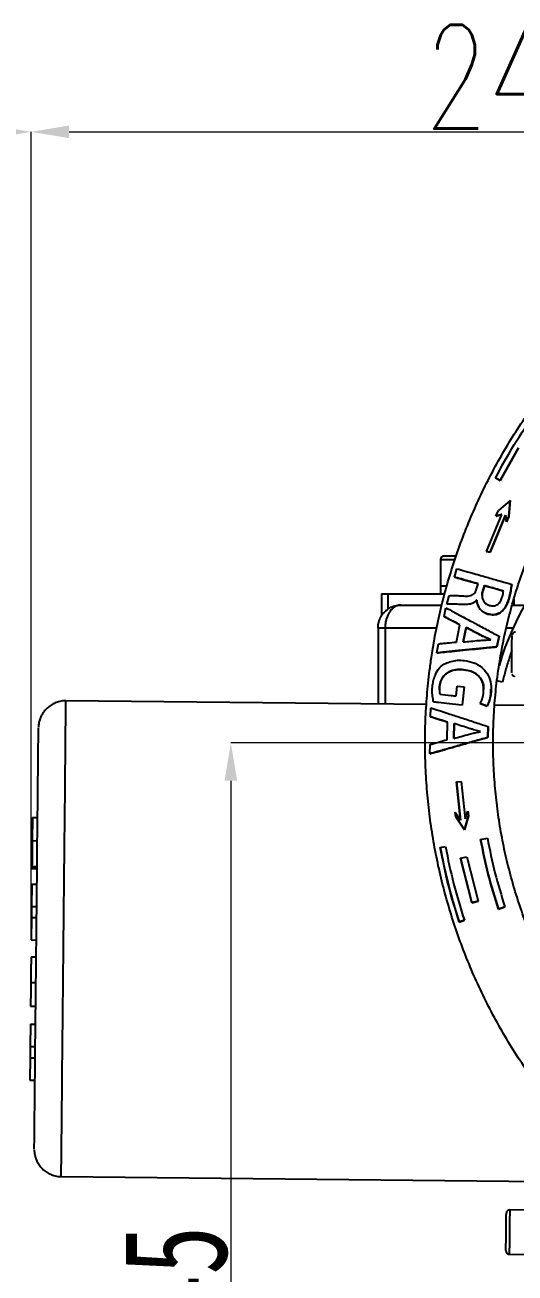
# Model space of a CAD drawing. Header units: millimetres. Extents: x 2448 to 4397, y 790 to 2168.
# Drawn here: x 2897.2 to 3026.9, y 1030.3 to 1360.7 of the extents above; entities that cross this region are included whole.
import ezdxf

# ---------------------------------------------------------------- set-up
doc = ezdxf.new("R2010")
doc.units = ezdxf.units.MM
doc.layers.add('标注', color=3, linetype='Continuous', lineweight=13)
doc.styles.add('SLDTEXTSTYLE1', font='txt.shx', dxfattribs={"width": 0.7, "bigfont": 'gbcbig.shx'})
doc.dimstyles.new('SLDDIMSTYLE12$0', dxfattribs={"dimtxt": 12, "dimasz": 10, "dimexe": 0, "dimexo": 0.0625, "dimgap": 0.875, "dimtad": 1, "dimdec": 1, "dimlfac": 1.8, "dimrnd": 1e-09, "dimzin": 12, "dimdsep": 46, "dimtxsty": 'SLDTEXTSTYLE1', "dimcen": 0.09, "dimdle": 8.16, "dimclrd": 3, "dimclre": 3, "dimadec": 0, "dimazin": 3, "dimtfac": 1, "dimtdec": 1, "dimtofl": 0, "dimtmove": 0, "dimatfit": 3, "dimfxl": 0, "dimfrac": 2, "dimtolj": 1, "dimlwd": 5, "dimlwe": 5, "dimarcsym": 0})

# ---------------------------------------------------------------- blocks, each defined once
blk = doc.blocks.new('*D57')
at = {"layer": 'Defpoints', "color": 0, "transparency": 16777216}
for p in [(3156.63, 1332.44), (3156.63, 1170.12), (2898.9, 1118.46)]:
    blk.add_point(p, dxfattribs=at)
at = {"layer": '标注', "color": 3, "lineweight": 5, "transparency": 16777216}
blk.add_line((2898.9, 1118.53), (2898.9, 1332.44), dxfattribs=at)
at = {"layer": '标注', "color": 3, "linetype": 'Continuous', "lineweight": 5, "transparency": 16777216}
for p, q in [((2908.9, 1332.44), (3146.63, 1332.44)), ((3156.63, 1170.18), (3156.63, 1332.44))]:
    blk.add_line(p, q, dxfattribs=at)
at = {"layer": '标注', "color": 3, "transparency": 16777216}
for points in [[(2908.9, 1334.11), (2908.9, 1330.78), (2898.9, 1332.44)], [(3146.63, 1334.11), (3146.63, 1330.78), (3156.63, 1332.44)]]:
    blk.add_solid(points, dxfattribs=at)
at = {"layer": '标注', "color": 0, "transparency": 16777216, "insert": (3027.77, 1347.03), "char_height": 12, "attachment_point": 5, "style": 'SLDTEXTSTYLE1'}
blk.add_mtext('\\A1;{\\H2.28571x;245}', dxfattribs=at)
blk = doc.blocks.new('*D58')
at = {"layer": 'Defpoints', "color": 0, "transparency": 16777216}
for p in [(2727.87, 1332.44), (2898.9, 1118.46), (2727.87, 1110.56)]:
    blk.add_point(p, dxfattribs=at)
at = {"layer": '标注', "color": 3, "linetype": 'Continuous', "lineweight": 5, "transparency": 16777216}
for p, q in [((2727.87, 1110.62), (2727.87, 1332.44)), ((2888.9, 1332.44), (2737.87, 1332.44))]:
    blk.add_line(p, q, dxfattribs=at)
at = {"layer": '标注', "color": 3, "lineweight": 5, "transparency": 16777216}
blk.add_line((2898.9, 1118.53), (2898.9, 1332.44), dxfattribs=at)
at = {"layer": '标注', "color": 3, "transparency": 16777216}
for points in [[(2737.87, 1334.11), (2737.87, 1330.78), (2727.87, 1332.44)], [(2888.9, 1334.11), (2888.9, 1330.78), (2898.9, 1332.44)]]:
    blk.add_solid(points, dxfattribs=at)
at = {"layer": '标注', "color": 0, "transparency": 16777216, "insert": (2813.38, 1347.03), "char_height": 12, "attachment_point": 5, "style": 'SLDTEXTSTYLE1'}
blk.add_mtext('\\A1;{\\H2.28571x;160}', dxfattribs=at)
blk = doc.blocks.new('*D48')
at = {"layer": 'Defpoints', "color": 0, "transparency": 16777216}
for p in [(3156.38, 1170.64), (2951.69, 931.13), (3154.4, 931.13)]:
    blk.add_point(p, dxfattribs=at)
at = {"layer": '标注', "color": 3, "lineweight": 5, "transparency": 16777216}
blk.add_line((3156.31, 1170.64), (2951.69, 1170.64), dxfattribs=at)
at = {"layer": '标注', "color": 3, "linetype": 'Continuous', "lineweight": 5, "transparency": 16777216}
for p, q in [((2951.69, 1160.64), (2951.69, 941.13)), ((3154.34, 931.13), (2951.69, 931.13))]:
    blk.add_line(p, q, dxfattribs=at)
at = {"layer": '标注', "color": 3, "transparency": 16777216}
for points in [[(2950.03, 1160.64), (2953.36, 1160.64), (2951.69, 1170.64)], [(2950.03, 941.13), (2953.36, 941.13), (2951.69, 931.13)]]:
    blk.add_solid(points, dxfattribs=at)
at = {"layer": '标注', "color": 0, "transparency": 16777216, "insert": (2937.1, 1023.23), "char_height": 12, "attachment_point": 5, "rotation": 90, "style": 'SLDTEXTSTYLE1'}
blk.add_mtext('\\A1;{\\fSimSun|b0|i0|c134|p2;\\H2.28571x;245}', dxfattribs=at)

msp = doc.modelspace()

# ---------------------------------------------------------------- linework, layer by layer
at = {"color": 7, "linetype": 'Continuous', "lineweight": 25}
for p, q in [((3027.797, 1248.781), (3022.921, 1240.122)), ((3022.921, 1240.12), (3027.797, 1248.779)), ((3022.921, 1240.122), (3021.67, 1240.789)), ((3021.67, 1240.789), (3021.67, 1240.787)), ((3021.67, 1240.787), (3022.921, 1240.12)), ((3022.921, 1240.122), (3022.921, 1240.12)), ((3025.531, 1234.846), (3022.446, 1232.152)), ((3025.262, 1230.635), (3025.531, 1234.846)), ((3025.531, 1234.843), (3025.262, 1230.632)), ((3025.531, 1234.846), (3025.531, 1234.843)), ((3019.291, 1221.316), (3023.33, 1231.1)), ((3020.295, 1221.166), (3024.353, 1230.948)), ((3024.353, 1230.945), (3020.295, 1221.163)), ((3021.789, 1230.699), (3022.446, 1232.152)), ((3023.298, 1231.105), (3021.789, 1230.699)), ((3021.789, 1230.696), (3023.298, 1231.102)), ((3021.789, 1230.699), (3021.789, 1230.696)), ((3023.33, 1231.1), (3023.298, 1231.105)), ((3023.298, 1231.105), (3023.298, 1231.102)), ((3024.353, 1230.948), (3024.608, 1229.185)), ((3024.353, 1230.948), (3024.353, 1230.945)), ((3024.608, 1229.182), (3024.353, 1230.945)), ((3024.608, 1229.185), (3025.262, 1230.635)), ((3025.262, 1230.632), (3024.608, 1229.182)), ((3025.262, 1230.635), (3025.262, 1230.632)), ((3024.608, 1229.185), (3024.608, 1229.182)), ((3020.295, 1221.166), (3019.291, 1221.316)), ((3019.291, 1221.316), (3019.291, 1221.313)), ((3019.291, 1221.313), (3020.295, 1221.163)), ((3020.295, 1221.166), (3020.295, 1221.163)), ((3007.134, 1219.129), (3007.134, 1212.129)), ((3010.931, 1219.129), (3007.134, 1219.129)), ((3010.857, 1214.561), (3011.49, 1216.769)), ((3010.857, 1214.561), (3010.857, 1214.559)), ((2991.58, 1210.129), (2991.58, 1204.363)), ((2991.58, 1210.129), (2993.308, 1210.129)), ((2993.308, 1206.122), (2993.308, 1210.129)), ((2993.308, 1210.129), (3008.235, 1210.129)), ((3007.134, 1212.129), (3007.134, 1210.129)), ((3008.782, 1212.129), (3007.134, 1212.129)), ((3008.781, 1207.321), (3009.441, 1209.624)), ((3016.693, 1211.443), (3017.078, 1212.787)), ((3018.749, 1212.309), (3018.319, 1210.809)), ((3018.319, 1210.805), (3018.749, 1212.306)), ((3018.319, 1210.809), (3018.319, 1210.805)), ((3018.749, 1212.309), (3018.749, 1212.306)), ((3008.099, 1204.105), (3008.565, 1206.437)), ((3008.781, 1207.321), (3008.781, 1207.319)), ((3016.712, 1208.466), (3016.672, 1208.476)), ((3016.672, 1208.473), (3016.712, 1208.463)), ((3016.712, 1208.466), (3016.712, 1208.463)), ((3025.269, 1208.959), (3025.269, 1208.951)), ((3026.542, 1208.758), (3026.542, 1207.129)), ((3008.099, 1204.105), (3008.099, 1204.103)), ((3019.682, 1204.767), (3019.682, 1204.763)), ((3022.899, 1205.108), (3022.899, 1205.102)), ((2990.634, 1201.129), (2992.489, 1201.129)), ((2992.489, 1201.129), (3006.125, 1201.129)), ((3011.333, 1197.354), (3012.249, 1201.94)), ((3013.923, 1201.24), (3013.152, 1197.38)), ((3013.152, 1197.377), (3013.923, 1201.237)), ((3013.923, 1201.24), (3013.923, 1201.237)), ((3024.543, 1201.129), (3026.34, 1201.129)), ((3006.177, 1194.483), (3006.654, 1196.874)), ((3017.623, 1199.258), (3017.623, 1199.254)), ((3020.413, 1197.925), (3020.418, 1197.962)), ((3022.639, 1198.863), (3022.083, 1196.081)), ((3022.083, 1196.073), (3022.639, 1198.855)), ((3022.639, 1198.863), (3022.639, 1198.855)), ((3006.177, 1194.483), (3006.177, 1194.482)), ((3022.083, 1196.081), (3022.083, 1196.073)), ((3013.317, 1190.024), (3013.317, 1190.021)), ((3023.54, 1186.702), (3022.062, 1187.046)), ((3004.951, 1184.509), (3004.951, 1184.507)), ((3006.901, 1185.601), (3006.901, 1185.599)), ((3011.286, 1183.074), (3011.575, 1185.696)), ((3011.575, 1185.696), (3013.422, 1185.493)), ((3013.422, 1185.493), (3012.888, 1180.647)), ((3013.422, 1185.493), (3013.422, 1185.489)), ((3020.491, 1183.795), (3020.492, 1184.891)), ((3020.491, 1183.803), (3020.491, 1183.795)), ((3020.55, 1184.891), (3020.55, 1184.899)), ((3003.438, 1180.836), (2908.078, 1181.783)), ((3004.532, 1177.568), (3004.581, 1179.944)), ((3019.467, 1180.34), (3017.635, 1181.064)), ((3017.635, 1181.064), (3017.635, 1181.059)), ((3017.635, 1181.059), (3019.467, 1180.333)), ((3019.467, 1180.34), (3019.467, 1180.333)), ((3034.972, 1180.523), (3021.445, 1180.657)), ((3004.532, 1177.568), (3004.532, 1177.566)), ((3008.9, 1171.491), (3008.998, 1176.164)), ((3010.768, 1175.769), (3010.686, 1171.835)), ((3010.686, 1171.832), (3010.768, 1175.766)), ((3017.737, 1173.644), (3017.735, 1173.683)), ((3017.735, 1173.683), (3017.735, 1173.678)), ((3019.762, 1174.958), (3019.703, 1172.122)), ((3019.703, 1172.114), (3019.762, 1174.95)), ((3019.762, 1174.958), (3019.762, 1174.95)), ((3004.327, 1167.761), (3004.378, 1170.198)), ((3019.703, 1172.122), (3019.703, 1172.114)), ((3004.327, 1167.761), (3004.327, 1167.759)), ((3011.393, 1160.325), (3012.646, 1160.415)), ((3012.475, 1150.194), (3011.393, 1160.325)), ((3011.393, 1160.325), (3011.393, 1160.322)), ((3011.393, 1160.322), (3012.475, 1150.191)), ((3012.646, 1160.415), (3013.691, 1150.566)), ((2899.22, 1150.86), (2899.16, 1144.766)), ((2899.22, 1150.86), (2900.57, 1150.846)), ((2899.221, 1150.86), (2899.22, 1150.86)), ((2899.221, 1150.86), (2900.57, 1150.846)), ((3011.203, 1151.064), (3011.043, 1152.287)), ((3011.043, 1152.287), (3012.475, 1150.194)), ((3011.043, 1152.287), (3011.043, 1152.285)), ((3011.043, 1152.285), (3011.203, 1151.061)), ((3013.455, 1147.606), (3011.203, 1151.064)), ((3011.203, 1151.064), (3011.203, 1151.061)), ((3011.203, 1151.061), (3013.455, 1147.603)), ((3014.524, 1151.335), (3013.455, 1147.606)), ((3013.455, 1147.603), (3014.524, 1151.332)), ((3013.691, 1150.566), (3013.712, 1150.572)), ((3013.712, 1150.572), (3014.366, 1152.534)), ((3014.366, 1152.534), (3014.524, 1151.335)), ((3014.524, 1151.335), (3014.524, 1151.332)), ((3013.455, 1147.606), (3013.455, 1147.603)), ((2899.16, 1144.766), (2900.509, 1144.752)), ((3017.738, 1145.092), (3019.534, 1145.446)), ((3017.738, 1145.092), (3017.738, 1145.087)), ((3007.059, 1142.967), (3008.451, 1143.247)), ((3007.059, 1142.967), (3007.059, 1142.965)), ((3012.44, 1140.144), (3014.116, 1140.515)), ((3014.116, 1140.515), (3017.12, 1128.778)), ((2899.092, 1137.951), (2899.087, 1137.368)), ((2899.087, 1137.368), (2900.436, 1137.355)), ((2899.092, 1137.951), (2900.441, 1137.937)), ((3015.46, 1128.34), (3012.44, 1140.144)), ((3012.44, 1140.144), (3012.44, 1140.141)), ((3012.44, 1140.141), (3015.46, 1128.337)), ((2899.046, 1133.243), (2898.987, 1127.335)), ((2899.046, 1133.243), (2900.395, 1133.23)), ((2898.987, 1127.335), (2898.957, 1124.393)), ((2898.987, 1127.335), (2900.336, 1127.321)), ((3017.12, 1128.778), (3015.46, 1128.34)), ((3015.46, 1128.337), (3017.12, 1128.775)), ((3015.46, 1128.34), (3015.46, 1128.337)), ((3017.12, 1128.778), (3017.12, 1128.775)), ((3024.193, 1127.202), (3022.454, 1126.632)), ((3022.454, 1126.627), (3024.193, 1127.197)), ((3024.193, 1127.202), (3024.193, 1127.197)), ((2898.957, 1124.393), (2898.899, 1118.465)), ((2898.957, 1124.393), (2900.307, 1124.379)), ((3013.462, 1123.668), (3012.113, 1123.221)), ((3012.113, 1123.219), (3013.462, 1123.666)), ((3013.462, 1123.668), (3013.462, 1123.666)), ((3022.454, 1126.632), (3022.454, 1126.627)), ((3012.113, 1123.221), (3012.113, 1123.219)), ((2898.899, 1118.465), (2900.248, 1118.451)), ((2898.854, 1113.991), (2900.203, 1113.977)), ((2898.786, 1107.196), (2900.136, 1107.182)), ((2898.725, 1100.967), (2900.074, 1100.953)), ((2898.677, 1096.141), (2898.618, 1090.232)), ((2898.677, 1096.141), (2900.026, 1096.127)), ((2898.589, 1087.29), (2898.53, 1081.362)), ((2898.618, 1090.232), (2898.589, 1087.29)), ((2898.589, 1087.29), (2899.938, 1087.277)), ((2898.618, 1090.232), (2899.967, 1090.219)), ((2898.53, 1081.362), (2899.879, 1081.349)), ((2906.826, 1055.79), (3033.72, 1054.529)), ((3031.754, 1046.898), (3025.454, 1046.961)), ((3025.338, 1035.261), (3031.638, 1035.199))]:
    msp.add_line(p, q, dxfattribs=at)
at = {"linetype": 'ByBlock'}
for p, q in [((2990.634, 1201.129), (2990.634, 1180.963)), ((2992.489, 1201.129), (2992.489, 1180.945))]:
    msp.add_line(p, q, dxfattribs=at)
at = {"color": 7, "linetype": 'Continuous', "lineweight": 25, "flags": 128}
for points in [[(3025.967, 1189.163), (3025.969, 1189.331), (3025.974, 1189.826), (3025.982, 1190.612), (3025.992, 1191.637), (3026.004, 1192.831), (3026.016, 1194.112), (3026.029, 1195.393), (3026.041, 1196.587), (3026.051, 1197.612), (3026.059, 1198.399), (3026.064, 1198.893), (3026.066, 1199.062), (3026.066, 1199.062)], [(2907.451, 1118.787), (2907.496, 1123.281), (2907.54, 1127.752), (2907.584, 1132.178), (2907.628, 1136.535), (2907.67, 1140.802), (2907.711, 1144.956), (2907.751, 1148.978), (2907.79, 1152.845), (2907.827, 1156.539), (2907.861, 1160.041), (2907.894, 1163.332), (2907.925, 1166.396), (2907.953, 1169.218), (2907.978, 1171.783), (2908.001, 1174.078), (2908.021, 1176.091), (2908.038, 1177.812), (2908.053, 1179.232), (2908.064, 1180.344), (2908.072, 1181.142), (2908.077, 1181.623), (2908.078, 1181.783)], [(2900.252, 1118.858), (2900.294, 1123.129), (2900.336, 1127.376), (2900.378, 1131.572), (2900.419, 1135.693), (2900.459, 1139.716), (2900.498, 1143.616), (2900.535, 1147.372), (2900.571, 1150.959), (2900.605, 1154.359), (2900.636, 1157.55), (2900.666, 1160.514), (2900.693, 1163.233), (2900.718, 1165.692), (2900.739, 1167.877), (2900.758, 1169.773), (2900.774, 1171.371), (2900.787, 1172.661), (2900.797, 1173.635), (2900.803, 1174.287), (2900.807, 1174.614), (2900.807, 1174.655)], [(2899.698, 1063.061), (2899.699, 1063.102), (2899.702, 1063.429), (2899.708, 1064.082), (2899.718, 1065.055), (2899.731, 1066.345), (2899.746, 1067.943), (2899.765, 1069.84), (2899.787, 1072.024), (2899.811, 1074.483), (2899.838, 1077.203), (2899.868, 1080.167), (2899.899, 1083.358), (2899.933, 1086.757), (2899.969, 1090.345), (2900.006, 1094.1), (2900.045, 1098), (2900.085, 1102.023), (2900.125, 1106.145), (2900.167, 1110.341), (2900.209, 1114.587), (2900.252, 1118.858)], [(2906.826, 1055.79), (2906.828, 1055.95), (2906.833, 1056.431), (2906.84, 1057.229), (2906.851, 1058.342), (2906.865, 1059.762), (2906.882, 1061.483), (2906.902, 1063.496), (2906.925, 1065.79), (2906.951, 1068.355), (2906.979, 1071.177), (2907.009, 1074.241), (2907.042, 1077.532), (2907.076, 1081.034), (2907.113, 1084.728), (2907.151, 1088.595), (2907.191, 1092.617), (2907.233, 1096.771), (2907.275, 1101.038), (2907.318, 1105.396), (2907.362, 1109.821), (2907.407, 1114.292), (2907.451, 1118.787)], [(3024.496, 1041.12), (3024.509, 1042.401), (3024.521, 1043.595), (3024.531, 1044.62), (3024.539, 1045.406), (3024.542, 1045.761)], [(3025.454, 1046.961), (3025.454, 1046.872), (3025.45, 1046.482), (3025.443, 1045.803), (3025.434, 1044.871), (3025.422, 1043.736), (3025.41, 1042.46), (3025.396, 1041.111)], [(3024.448, 1036.214), (3024.449, 1036.339), (3024.454, 1036.833), (3024.462, 1037.62), (3024.472, 1038.645), (3024.484, 1039.839), (3024.496, 1041.12)], [(3025.396, 1041.111), (3025.383, 1039.762), (3025.37, 1038.486), (3025.359, 1037.351), (3025.35, 1036.419), (3025.343, 1035.74), (3025.339, 1035.35), (3025.338, 1035.261)]]:
    msp.add_lwpolyline(points, dxfattribs=at)
at = {"color": 7, "linetype": 'Continuous', "lineweight": 25}
for centre, radius, start, end in [((3094.634, 1170.129), 75, 103.12199, 163.78101), ((3008.134, 1219.129), 1, 90, 180)]:
    msp.add_arc(centre, radius, start, end, dxfattribs=at)
for points, knots in [([(3004.749, 1193.304), (3004.581, 1192.123), (3004.103, 1188.762), (3003.535, 1183.195), (3003.134, 1176.603), (3003.021, 1170), (3003.191, 1163.399), (3003.646, 1156.81), (3004.383, 1150.248), (3005.403, 1143.723), (3006.702, 1137.248), (3008.28, 1130.836), (3010.131, 1124.497), (3012.254, 1118.243), (3014.644, 1112.087), (3017.297, 1106.04), (3020.208, 1100.112), (3023.371, 1094.315), (3026.781, 1088.66), (3030.432, 1083.156), (3034.316, 1077.815), (3038.426, 1072.646), (3042.755, 1067.659), (3047.294, 1062.863), (3052.036, 1058.267), (3056.972, 1053.879), (3062.091, 1049.708), (3067.386, 1045.761), (3072.845, 1042.045), (3078.46, 1038.568), (3084.219, 1035.336), (3090.112, 1032.355), (3096.127, 1029.63), (3102.254, 1027.167), (3108.482, 1024.97), (3114.799, 1023.043), (3121.192, 1021.39), (3127.651, 1020.014), (3134.163, 1018.917), (3140.717, 1018.101), (3147.299, 1017.568), (3153.898, 1017.319), (3160.502, 1017.355), (3167.098, 1017.674), (3173.674, 1018.278), (3180.219, 1019.164), (3186.719, 1020.331), (3193.162, 1021.776), (3199.538, 1023.498), (3205.833, 1025.492), (3212.037, 1027.756), (3218.138, 1030.285), (3224.124, 1033.074), (3229.984, 1036.118), (3235.708, 1039.412), (3241.285, 1042.949), (3246.704, 1046.723), (3251.956, 1050.726), (3257.031, 1054.952), (3261.919, 1059.393), (3266.611, 1064.04), (3271.099, 1068.884), (3275.374, 1073.918), (3279.428, 1079.13), (3283.255, 1084.513), (3286.846, 1090.055), (3290.195, 1095.747), (3293.296, 1101.577), (3296.143, 1107.536), (3298.731, 1113.611), (3301.055, 1119.793), (3303.111, 1126.069), (3304.894, 1132.427), (3306.402, 1138.856), (3307.632, 1145.345), (3308.582, 1151.88), (3309.249, 1158.45), (3309.633, 1165.043), (3309.733, 1171.646), (3309.548, 1178.247), (3309.079, 1184.834), (3308.327, 1191.395), (3307.293, 1197.918), (3305.98, 1204.39), (3304.389, 1210.799), (3302.523, 1217.134), (3300.387, 1223.383), (3297.984, 1229.534), (3295.318, 1235.576), (3292.394, 1241.497), (3289.218, 1247.287), (3285.796, 1252.935), (3282.133, 1258.43), (3278.238, 1263.763), (3274.117, 1268.923), (3269.777, 1273.901), (3265.227, 1278.687), (3260.475, 1283.273), (3255.53, 1287.65), (3250.402, 1291.811), (3245.099, 1295.746), (3239.631, 1299.45), (3234.009, 1302.915), (3228.243, 1306.134), (3222.344, 1309.102), (3216.322, 1311.814), (3210.19, 1314.264), (3203.957, 1316.447), (3197.637, 1318.361), (3191.24, 1320), (3184.778, 1321.362), (3178.263, 1322.445), (3171.708, 1323.247), (3165.125, 1323.765), (3158.525, 1324), (3151.921, 1323.95), (3145.326, 1323.616), (3138.751, 1322.999), (3132.209, 1322.099), (3125.711, 1320.918), (3119.271, 1319.458), (3112.899, 1317.723), (3106.608, 1315.715), (3100.409, 1313.437), (3094.314, 1310.895), (3088.334, 1308.093), (3082.48, 1305.037), (3076.763, 1301.731), (3071.194, 1298.182), (3065.783, 1294.396), (3060.54, 1290.381), (3055.474, 1286.144), (3050.596, 1281.693), (3045.914, 1277.036), (3041.436, 1272.182), (3037.172, 1267.139), (3033.129, 1261.918), (3029.314, 1256.527), (3025.735, 1250.977), (3022.398, 1245.278), (3019.31, 1239.441), (3016.476, 1233.476), (3013.901, 1227.395), (3011.59, 1221.208), (3009.548, 1214.928), (3007.778, 1208.566), (3006.286, 1202.133), (3005.324, 1197.034), (3004.868, 1194.081), (3004.749, 1193.304)], [0, 0, 0, 0, 0.00371707, 0.01057073, 0.01742476, 0.02427878, 0.03113281, 0.03798684, 0.04484087, 0.0516949, 0.05854893, 0.06540296, 0.07225699, 0.07911102, 0.08596505, 0.09281907, 0.0996731, 0.10652713, 0.11338116, 0.12023519, 0.12708922, 0.13394325, 0.14079728, 0.14765131, 0.15450534, 0.16135937, 0.1682134, 0.17506743, 0.18192146, 0.18877549, 0.19562952, 0.20248355, 0.20933758, 0.21619161, 0.22304564, 0.22989967, 0.2367537, 0.24360773, 0.25046176, 0.25731579, 0.26416982, 0.27102385, 0.27787788, 0.28473191, 0.29158594, 0.29843997, 0.305294, 0.31214803, 0.31900206, 0.32585609, 0.33271012, 0.33956415, 0.34641818, 0.35327221, 0.36012624, 0.36698027, 0.3738343, 0.38068833, 0.38754236, 0.39439639, 0.40125042, 0.40810445, 0.41495848, 0.42181251, 0.42866653, 0.43552056, 0.44237459, 0.44922862, 0.45608265, 0.46293668, 0.46979071, 0.47664474, 0.48349877, 0.4903528, 0.49720683, 0.50406086, 0.51091488, 0.51776891, 0.52462294, 0.53147697, 0.538331, 0.54518503, 0.55203906, 0.55889309, 0.56574712, 0.57260114, 0.57945517, 0.5863092, 0.59316323, 0.60001726, 0.60687129, 0.61372532, 0.62057935, 0.62743338, 0.63428741, 0.64114144, 0.64799547, 0.6548495, 0.66170352, 0.66855755, 0.67541158, 0.68226561, 0.68911964, 0.69597367, 0.7028277, 0.70968173, 0.71653576, 0.72338979, 0.73024382, 0.73709785, 0.74395188, 0.75080591, 0.75765994, 0.76451397, 0.771368, 0.77822203, 0.78507606, 0.79193009, 0.79878412, 0.80563816, 0.81249219, 0.81934622, 0.82620025, 0.83305428, 0.83990831, 0.84676234, 0.85361637, 0.8604704, 0.86732443, 0.87417846, 0.88103249, 0.88788652, 0.89474054, 0.90159457, 0.9084486, 0.91530263, 0.92215666, 0.92901069, 0.93586472, 0.94271875, 0.94957278, 0.95642681, 0.96328084, 0.97013487, 0.9769889, 0.98384293, 0.99069696, 0.99755098, 1, 1, 1, 1]), ([(3022.551, 1190.645), (3022.714, 1191.686), (3023.197, 1194.769), (3024.209, 1199.86), (3025.683, 1205.886), (3027.436, 1211.838), (3029.458, 1217.703), (3031.747, 1223.47), (3034.298, 1229.126), (3037.106, 1234.658), (3040.164, 1240.057), (3043.466, 1245.309), (3047.006, 1250.405), (3050.775, 1255.333), (3054.766, 1260.083), (3058.971, 1264.646), (3063.38, 1269.01), (3067.985, 1273.169), (3072.776, 1277.111), (3077.74, 1280.833), (3082.878, 1284.308), (3087.052, 1286.924), (3089.558, 1288.292), (3090.248, 1288.669)], [0, 0, 0, 0, 0.0256152, 0.0758882, 0.1261644, 0.1764406, 0.2267168, 0.2769931, 0.3272693, 0.3775455, 0.4278218, 0.478098, 0.5283742, 0.5786505, 0.6289267, 0.6792029, 0.7294791, 0.7797554, 0.8300316, 0.8803078, 0.930584, 0.9808603, 1, 1, 1, 1]), ([(3021.67, 1240.789), (3023.287, 1243.773), (3026.529, 1249.753), (3030.356, 1255.378), (3032.273, 1258.197)], [0, 0, 0, 0, 0.49887156, 1, 1, 1, 1]), ([(3011.268, 1220.129), (3010.708, 1220.129), (3010.192, 1220.129), (3008.713, 1220.129), (3008.134, 1220.129), (3008.134, 1220.129)], [0.28328431, 0.28328431, 0.28328431, 0.28328431, 0.5, 0.5, 1, 1, 1, 1]), ([(3011.49, 1216.769), (3012.148, 1216.583), (3013.464, 1216.209), (3016.452, 1215.356), (3019.771, 1214.405), (3023.153, 1213.434), (3025.055, 1212.886), (3025.988, 1212.617)], [0, 0, 0, 0, 0.2014127, 0.4028436, 0.6043332, 0.8058877, 1, 1, 1, 1]), ([(3017.078, 1212.787), (3016.017, 1213.091), (3013.895, 1213.698), (3011.904, 1214.264), (3011.078, 1214.499), (3010.857, 1214.561)], [0, 0, 0, 0, 0.4228549, 0.8457333, 1, 1, 1, 1]), ([(3010.857, 1214.559), (3011.445, 1214.393), (3012.62, 1214.059), (3014.922, 1213.402), (3016.475, 1212.957), (3017.078, 1212.785)], [0, 0, 0, 0, 0.3794976, 0.7590374, 1, 1, 1, 1]), ([(3009.441, 1209.624), (3009.769, 1209.65), (3010.433, 1209.701), (3011.706, 1209.652), (3012.71, 1209.583), (3013.22, 1209.547)], [0, 0, 0, 0, 0.3245565, 0.6574202, 1, 1, 1, 1]), ([(3013.22, 1209.547), (3013.716, 1209.522), (3014.446, 1209.484), (3015.419, 1209.74), (3016, 1210.122), (3016.443, 1210.699), (3016.603, 1211.175), (3016.693, 1211.443)], [0, 0, 0, 0, 0.3620962, 0.5329174, 0.6746745, 0.8160116, 1, 1, 1, 1]), ([(3018.16, 1209.65), (3018.157, 1209.683), (3018.112, 1210.071), (3018.22, 1210.454), (3018.319, 1210.805)], [0, 0, 0, 0, 0.0858088, 1, 1, 1, 1]), ([(3018.319, 1210.809), (3018.227, 1210.37), (3018.075, 1209.639), (3018.279, 1208.603), (3018.722, 1207.846), (3019.371, 1207.321), (3019.856, 1207.144), (3020.091, 1207.059)], [0, 0, 0, 0, 0.2851755, 0.474631, 0.6648604, 0.8375129, 1, 1, 1, 1]), ([(3023.8, 1210.859), (3022.743, 1211.163), (3021.106, 1211.633), (3019.366, 1212.132), (3018.749, 1212.309)], [0, 0, 0, 0, 0.6456247, 1, 1, 1, 1]), ([(3018.749, 1212.306), (3019.723, 1212.026), (3021.569, 1211.496), (3023.084, 1211.059), (3023.8, 1210.853)], [0, 0, 0, 0, 0.5279244, 1, 1, 1, 1]), ([(3023.487, 1209.263), (3023.522, 1209.394), (3023.592, 1209.657), (3023.726, 1210.184), (3023.77, 1210.589), (3023.8, 1210.859)], [0, 0, 0, 0, 0.2500519, 0.5001218, 1, 1, 1, 1]), ([(3025.988, 1212.617), (3025.907, 1212.007), (3025.784, 1211.088), (3025.517, 1209.869), (3025.352, 1209.262), (3025.269, 1208.959)], [0, 0, 0, 0, 0.4968405, 0.748002, 1, 1, 1, 1]), ([(3025.269, 1208.951), (3025.426, 1209.555), (3025.662, 1210.468), (3025.88, 1211.691), (3025.952, 1212.303), (3025.988, 1212.61)], [0, 0, 0, 0, 0.493963, 0.7462442, 1, 1, 1, 1]), ([(2990.634, 1201.129), (2990.635, 1201.212), (2990.637, 1201.378), (2990.653, 1201.627), (2990.679, 1201.878), (2990.716, 1202.128), (2990.763, 1202.378), (2990.822, 1202.628), (2990.892, 1202.876), (2990.973, 1203.123), (2991.065, 1203.367), (2991.168, 1203.609), (2991.282, 1203.847), (2991.408, 1204.081), (2991.545, 1204.311), (2991.692, 1204.535), (2991.851, 1204.755), (2992.02, 1204.968), (2992.2, 1205.174), (2992.583, 1205.575), (2993.259, 1206.136), (2994.036, 1206.557), (2994.611, 1206.78), (2994.926, 1206.884), (2995.287, 1206.98), (2995.694, 1207.06), (2996.149, 1207.117), (2996.467, 1207.125), (2996.634, 1207.129)], [0, 0, 0, 0, 0.0263321, 0.0528303, 0.079495, 0.1063264, 0.1333249, 0.1604907, 0.1878241, 0.2153254, 0.2429949, 0.2708328, 0.2988395, 0.3270151, 0.35536, 0.3838743, 0.4125585, 0.4414125, 0.4704369, 0.4996316, 0.6180965, 0.7485284, 0.779296, 0.8145218, 0.8542056, 0.8983469, 0.9469453, 1, 1, 1, 1]), ([(2996.634, 1207.129), (2996.576, 1207.128), (2996.463, 1207.126), (2996.297, 1207.11), (2996.139, 1207.087), (2995.988, 1207.056), (2995.844, 1207.019), (2995.708, 1206.977), (2995.579, 1206.931), (2995.458, 1206.881), (2995.345, 1206.83), (2995.238, 1206.777), (2995.14, 1206.723), (2994.815, 1206.534), (2994.308, 1206.136), (2993.801, 1205.529), (2993.473, 1205.014), (2993.265, 1204.628), (2993.081, 1204.224), (2992.922, 1203.804), (2992.787, 1203.372), (2992.677, 1202.93), (2992.593, 1202.482), (2992.533, 1202.031), (2992.496, 1201.579), (2992.492, 1201.278), (2992.489, 1201.129)], [0, 0, 0, 0, 0.0267212, 0.0523951, 0.0770216, 0.1006008, 0.1231326, 0.1446168, 0.1650535, 0.1844425, 0.2027839, 0.2200775, 0.2363234, 0.2515216, 0.3817785, 0.500432, 0.5527833, 0.6045985, 0.6558791, 0.7066262, 0.7568416, 0.8065267, 0.8556833, 0.9043131, 0.952418, 1, 1, 1, 1]), ([(2996.634, 1207.129), (2998.57, 1207.129), (3002.065, 1207.129), (3005.779, 1207.129), (3007.468, 1207.129)], [0, 0, 0, 0, 0.19659502, 0.35497142, 0.35497142, 0.35497142, 0.35497142]), ([(3008.565, 1206.437), (3009.185, 1206.105), (3010.425, 1205.441), (3013.232, 1203.933), (3015.863, 1202.517), (3018.03, 1201.35), (3019.659, 1200.472), (3021.232, 1199.623), (3022.17, 1199.117), (3022.639, 1198.863)], [0, 0, 0, 0, 0.1935726, 0.3869728, 0.5852606, 0.6874897, 0.7897168, 0.8948667, 1, 1, 1, 1]), ([(3013.088, 1207.278), (3012.578, 1207.304), (3011.56, 1207.355), (3010.052, 1207.416), (3009.248, 1207.356), (3008.781, 1207.321)], [0, 0, 0, 0, 0.2957472, 0.5908494, 1, 1, 1, 1]), ([(3016.672, 1208.476), (3016.445, 1208.229), (3015.99, 1207.733), (3014.831, 1207.305), (3013.844, 1207.242), (3013.217, 1207.272), (3013.088, 1207.278)], [0, 0, 0, 0, 0.2428882, 0.4869816, 0.8948499, 1, 1, 1, 1]), ([(3019.682, 1204.767), (3019.239, 1204.935), (3018.43, 1205.242), (3017.448, 1206.21), (3016.875, 1207.311), (3016.76, 1208.127), (3016.712, 1208.466)], [0, 0, 0, 0, 0.2811784, 0.5131061, 0.7976605, 1, 1, 1, 1]), ([(3016.712, 1208.463), (3016.797, 1207.969), (3016.966, 1206.98), (3017.805, 1205.751), (3018.81, 1205.065), (3019.442, 1204.846), (3019.682, 1204.763)], [0, 0, 0, 0, 0.2905702, 0.5824467, 0.8414087, 1, 1, 1, 1]), ([(3020.091, 1207.059), (3020.538, 1206.975), (3021.22, 1206.847), (3022.096, 1207.143), (3022.667, 1207.635), (3023.181, 1208.335), (3023.379, 1208.934), (3023.487, 1209.263)], [0, 0, 0, 0, 0.2919908, 0.446491, 0.6008775, 0.7810165, 1, 1, 1, 1]), ([(3025.269, 1208.959), (3025.157, 1208.589), (3024.829, 1207.503), (3024.099, 1206.055), (3023.222, 1205.363), (3022.899, 1205.108)], [0, 0, 0, 0, 0.2460833, 0.7226908, 1, 1, 1, 1]), ([(3022.899, 1205.102), (3023.329, 1205.46), (3024.181, 1206.17), (3024.888, 1207.674), (3025.172, 1208.627), (3025.269, 1208.951)], [0, 0, 0, 0, 0.4018584, 0.7965235, 1, 1, 1, 1]), ([(3012.249, 1201.94), (3011.313, 1202.429), (3009.661, 1203.292), (3008.571, 1203.859), (3008.099, 1204.105)], [0, 0, 0, 0, 0.5669831, 1, 1, 1, 1]), ([(3008.099, 1204.103), (3008.66, 1203.811), (3009.768, 1203.234), (3011.429, 1202.366), (3012.249, 1201.937)], [0, 0, 0, 0, 0.5060119, 1, 1, 1, 1]), ([(3022.899, 1205.108), (3022.455, 1204.901), (3021.591, 1204.497), (3020.44, 1204.571), (3019.826, 1204.73), (3019.682, 1204.767)], [0, 0, 0, 0, 0.4462891, 0.869477, 1, 1, 1, 1]), ([(3019.682, 1204.763), (3020.185, 1204.663), (3021.229, 1204.455), (3022.285, 1204.749), (3022.805, 1205.048), (3022.899, 1205.102)], [0, 0, 0, 0, 0.4321271, 0.8971112, 1, 1, 1, 1]), ([(3017.623, 1199.258), (3017.012, 1199.586), (3015.769, 1200.252), (3014.546, 1200.907), (3013.923, 1201.24)], [0, 0, 0, 0, 0.4911183, 1, 1, 1, 1]), ([(3013.923, 1201.237), (3014.895, 1200.717), (3016.149, 1200.045), (3017.352, 1199.4), (3017.623, 1199.254)], [0, 0, 0, 0, 0.7747288, 1, 1, 1, 1]), ([(3026.971, 1199.945), (3026.87, 1199.939), (3026.677, 1199.928), (3026.44, 1199.796), (3026.272, 1199.64), (3026.168, 1199.48), (3026.111, 1199.349), (3026.094, 1199.273), (3026.089, 1199.247)], [0, 0, 0, 0, 0.2465301, 0.4681038, 0.6517005, 0.8067896, 0.9342263, 1, 1, 1, 1]), ([(3006.654, 1196.874), (3006.984, 1196.909), (3007.654, 1196.978), (3009.182, 1197.135), (3010.522, 1197.272), (3011.333, 1197.354)], [0, 0, 0, 0, 0.2771838, 0.5626224, 1, 1, 1, 1]), ([(3013.152, 1197.38), (3013.826, 1197.444), (3015.197, 1197.574), (3016.593, 1197.705), (3017.303, 1197.772)], [0, 0, 0, 0, 0.4911733, 1, 1, 1, 1]), ([(3017.303, 1197.772), (3017.566, 1197.79), (3018.229, 1197.835), (3019.28, 1197.884), (3020.034, 1197.911), (3020.413, 1197.925)], [0, 0, 0, 0, 0.2465382, 0.6208259, 1, 1, 1, 1]), ([(3020.418, 1197.962), (3019.97, 1198.165), (3019.294, 1198.471), (3018.344, 1198.901), (3017.864, 1199.139), (3017.623, 1199.258)], [0, 0, 0, 0, 0.4942267, 0.7463437, 1, 1, 1, 1]), ([(3017.623, 1199.254), (3018.052, 1199.046), (3018.76, 1198.703), (3019.693, 1198.288), (3020.175, 1198.068), (3020.418, 1197.957)], [0, 0, 0, 0, 0.434199, 0.7155015, 1, 1, 1, 1]), ([(3022.083, 1196.081), (3021.571, 1196.03), (3020.546, 1195.929), (3018.818, 1195.758), (3017.008, 1195.578), (3015.145, 1195.392), (3013.284, 1195.205), (3011.477, 1195.023), (3009.798, 1194.854), (3007.855, 1194.656), (3006.833, 1194.551), (3006.177, 1194.483)], [0, 0, 0, 0, 0.1015881, 0.2031909, 0.3047103, 0.4062321, 0.5091943, 0.6121468, 0.7144134, 0.8166626, 1, 1, 1, 1]), ([(3006.177, 1194.482), (3006.795, 1194.545), (3008.032, 1194.673), (3010.806, 1194.953), (3013.927, 1195.267), (3017.138, 1195.587), (3020.083, 1195.878), (3021.425, 1196.009), (3022.083, 1196.073)], [0, 0, 0, 0, 0.1625537, 0.3249645, 0.4914547, 0.6623368, 0.8344534, 1, 1, 1, 1]), ([(3026.026, 1195.068), (3025.962, 1194.892), (3025.715, 1194.204), (3025.301, 1192.996), (3024.807, 1191.439), (3024.348, 1189.871), (3023.921, 1188.292), (3023.667, 1187.232), (3023.54, 1186.702)], [0.8924713, 0.8924713, 0.8924713, 0.8924713, 0.89937868, 0.91950223, 0.93961602, 0.95973017, 0.9798548, 1, 1, 1, 1]), ([(3005.023, 1185.882), (3005.118, 1186.374), (3005.306, 1187.358), (3005.853, 1188.995), (3006.799, 1190.636), (3008.3, 1191.692), (3009.949, 1192.219), (3011.627, 1192.61), (3012.851, 1192.51), (3013.484, 1192.458)], [0, 0, 0, 0, 0.11381521, 0.22736435, 0.40609115, 0.58537707, 0.72054093, 0.85536738, 1, 1, 1, 1]), ([(3006.901, 1185.599), (3007.002, 1186.145), (3007.203, 1187.239), (3008.081, 1188.548), (3009.297, 1189.514), (3010.865, 1190.032), (3012.28, 1190.103), (3013.101, 1190.038), (3013.317, 1190.021)], [0, 0, 0, 0, 0.180783, 0.3627587, 0.5327461, 0.7287325, 0.9288817, 1, 1, 1, 1]), ([(3013.317, 1190.024), (3012.562, 1190.058), (3011.158, 1190.12), (3009.295, 1189.544), (3008.017, 1188.5), (3007.178, 1187.126), (3006.996, 1186.123), (3006.901, 1185.601)], [0, 0, 0, 0, 0.24705614, 0.45953038, 0.67278818, 0.82996943, 1, 1, 1, 1]), ([(3018.544, 1184.021), (3018.568, 1184.677), (3018.616, 1185.996), (3017.86, 1187.734), (3016.639, 1188.969), (3015.074, 1189.727), (3013.931, 1189.92), (3013.317, 1190.024)], [0, 0, 0, 0, 0.2148702, 0.4319702, 0.6179466, 0.7945238, 1, 1, 1, 1]), ([(3013.317, 1190.021), (3013.732, 1189.956), (3014.58, 1189.824), (3015.916, 1189.355), (3017.203, 1188.518), (3018.141, 1187.171), (3018.585, 1185.855), (3018.555, 1185.024), (3018.547, 1184.788)], [0, 0, 0, 0, 0.1476989, 0.3010929, 0.5046599, 0.7084821, 0.9173141, 1, 1, 1, 1]), ([(3013.484, 1192.458), (3014.314, 1192.308), (3015.978, 1192.008), (3018.094, 1190.784), (3019.583, 1189.02), (3020.471, 1186.871), (3020.59, 1185.003), (3020.506, 1183.985), (3020.491, 1183.803)], [0, 0, 0, 0, 0.19600985, 0.39337843, 0.56721231, 0.76060263, 0.95711289, 1, 1, 1, 1]), ([(3058.652, 1077.114), (3058.168, 1077.608), (3056.236, 1079.576), (3053.066, 1083.22), (3049.156, 1088.036), (3045.486, 1093.038), (3042.045, 1098.201), (3038.845, 1103.516), (3035.891, 1108.973), (3033.191, 1114.559), (3030.75, 1120.263), (3028.573, 1126.072), (3026.664, 1131.976), (3025.028, 1137.96), (3023.667, 1144.014), (3022.586, 1150.123), (3021.785, 1156.276), (3021.268, 1162.458), (3021.034, 1168.658), (3021.084, 1174.863), (3021.422, 1181.057), (3021.939, 1186.32), (3022.39, 1189.506), (3022.551, 1190.645)], [0, 0, 0, 0, 0.0168019, 0.0670767, 0.1173514, 0.1676261, 0.2179009, 0.2681756, 0.3184503, 0.3687251, 0.4189998, 0.4692745, 0.5195493, 0.569824, 0.6200987, 0.6703735, 0.7206482, 0.770923, 0.8211977, 0.8714724, 0.9217472, 0.9720219, 1, 1, 1, 1]), ([(3026.028, 1188.872), (3026.049, 1188.805), (3026.101, 1188.641), (3026.297, 1188.44), (3026.557, 1188.285), (3026.753, 1188.269), (3026.847, 1188.261)], [0, 0, 0, 0, 0.1899329, 0.4670784, 0.7451475, 1, 1, 1, 1]), ([(3005.32, 1181.47), (3005.215, 1181.971), (3005.017, 1182.91), (3004.918, 1184.402), (3004.988, 1185.383), (3005.023, 1185.882)], [0, 0, 0, 0, 0.3597116, 0.6742666, 1, 1, 1, 1]), ([(3006.853, 1184.663), (3006.851, 1184.704), (3006.843, 1185.015), (3006.874, 1185.328), (3006.901, 1185.599)], [0, 0, 0, 0, 0.1333487, 1, 1, 1, 1]), ([(3006.901, 1185.601), (3006.885, 1185.428), (3006.854, 1185.081), (3006.845, 1184.472), (3006.857, 1183.933), (3006.969, 1183.62), (3006.996, 1183.542)], [0, 0, 0, 0, 0.2479731, 0.4961296, 0.8742402, 1, 1, 1, 1]), ([(3006.996, 1183.542), (3007.937, 1183.44), (3009.262, 1183.296), (3010.83, 1183.124), (3011.286, 1183.074)], [0, 0, 0, 0, 0.709643, 1, 1, 1, 1]), ([(3017.635, 1181.064), (3017.757, 1181.291), (3017.999, 1181.744), (3018.261, 1182.477), (3018.44, 1183.24), (3018.51, 1183.76), (3018.544, 1184.021)], [0, 0, 0, 0, 0.24924876, 0.49860131, 0.74793826, 1, 1, 1, 1]), ([(3020.491, 1183.803), (3020.451, 1183.502), (3020.349, 1182.753), (3020.072, 1181.55), (3019.671, 1180.749), (3019.467, 1180.34)], [0, 0, 0, 0, 0.24729592, 0.61639054, 1, 1, 1, 1]), ([(3019.467, 1180.333), (3019.709, 1180.829), (3020.08, 1181.588), (3020.357, 1182.811), (3020.446, 1183.464), (3020.491, 1183.795)], [0, 0, 0, 0, 0.48206205, 0.73761657, 1, 1, 1, 1]), ([(2908.078, 1181.747), (2907.89, 1181.758), (2907.239, 1181.798), (2906.164, 1181.577), (2904.941, 1181.141), (2903.888, 1180.528), (2903.009, 1179.806), (2902.301, 1179.015), (2901.757, 1178.2), (2901.362, 1177.399), (2901.097, 1176.652), (2900.937, 1175.994), (2900.855, 1175.459), (2900.821, 1175.077), (2900.813, 1174.881), (2900.811, 1174.815)], [0, 0, 0, 0, 0.05071413, 0.17536571, 0.29119724, 0.39967899, 0.50138279, 0.5963716, 0.68432727, 0.76457398, 0.83605576, 0.89731282, 0.94654692, 0.98196298, 1, 1, 1, 1]), ([(3004.581, 1179.944), (3005.25, 1179.726), (3006.587, 1179.29), (3009.616, 1178.298), (3012.454, 1177.366), (3014.792, 1176.597), (3016.549, 1176.019), (3018.245, 1175.46), (3019.257, 1175.125), (3019.762, 1174.958)], [0, 0, 0, 0, 0.19360556, 0.38703854, 0.58533631, 0.68755793, 0.78977759, 0.89489706, 1, 1, 1, 1]), ([(3012.888, 1180.647), (3011.741, 1180.773), (3009.449, 1181.024), (3006.89, 1181.301), (3005.737, 1181.425), (3005.32, 1181.47)], [0, 0, 0, 0, 0.389634, 0.7792944, 1, 1, 1, 1]), ([(3008.998, 1176.164), (3007.99, 1176.482), (3006.213, 1177.041), (3005.04, 1177.409), (3004.532, 1177.568)], [0, 0, 0, 0, 0.5670908, 1, 1, 1, 1]), ([(3004.532, 1177.566), (3005.135, 1177.377), (3006.328, 1177.003), (3008.115, 1176.44), (3008.998, 1176.162)], [0, 0, 0, 0, 0.5060921, 1, 1, 1, 1]), ([(3014.757, 1174.468), (3014.099, 1174.683), (3012.758, 1175.12), (3011.439, 1175.55), (3010.768, 1175.769)], [0, 0, 0, 0, 0.4911169, 1, 1, 1, 1]), ([(3014.705, 1172.948), (3014.96, 1173.012), (3015.605, 1173.174), (3016.63, 1173.406), (3017.366, 1173.565), (3017.737, 1173.644)], [0, 0, 0, 0, 0.2465352, 0.6208301, 1, 1, 1, 1]), ([(3017.735, 1173.683), (3017.258, 1173.802), (3016.539, 1173.982), (3015.53, 1174.245), (3015.015, 1174.393), (3014.757, 1174.468)], [0, 0, 0, 0, 0.4942402, 0.7463612, 1, 1, 1, 1]), ([(3019.703, 1172.122), (3019.208, 1171.983), (3018.217, 1171.703), (3016.544, 1171.231), (3014.794, 1170.736), (3012.992, 1170.226), (3011.192, 1169.716), (3009.444, 1169.22), (3007.821, 1168.758), (3005.946, 1168.224), (3004.959, 1167.942), (3004.327, 1167.761)], [0, 0, 0, 0, 0.101685, 0.2033849, 0.3050013, 0.40662, 0.5096873, 0.6127449, 0.7151112, 0.81746, 1, 1, 1, 1]), ([(3004.327, 1167.759), (3004.925, 1167.93), (3006.12, 1168.272), (3008.803, 1169.035), (3011.819, 1169.891), (3014.925, 1170.77), (3017.77, 1171.572), (3019.068, 1171.936), (3019.703, 1172.114)], [0, 0, 0, 0, 0.1626182, 0.3250947, 0.4916505, 0.6626001, 0.8347877, 1, 1, 1, 1]), ([(3004.378, 1170.198), (3004.697, 1170.29), (3005.346, 1170.476), (3006.824, 1170.899), (3008.118, 1171.268), (3008.9, 1171.491)], [0, 0, 0, 0, 0.2775153, 0.5632961, 1, 1, 1, 1]), ([(3010.686, 1171.835), (3011.338, 1172.016), (3012.666, 1172.384), (3014.017, 1172.758), (3014.705, 1172.948)], [0, 0, 0, 0, 0.4911757, 1, 1, 1, 1]), ([(2899.16, 1144.766), (2899.154, 1144.151), (2899.142, 1142.923), (2899.124, 1141.133), (2899.106, 1139.392), (2899.094, 1138.103), (2899.093, 1138.002), (2899.092, 1137.951)], [0, 0, 0, 0, 0.1873879, 0.3745669, 0.5615024, 0.7801207, 1, 1, 1, 1]), ([(3022.454, 1126.632), (3021.514, 1129.661), (3019.63, 1135.735), (3018.37, 1141.968), (3017.738, 1145.092)], [0, 0, 0, 0, 0.4988559, 1, 1, 1, 1]), ([(3017.738, 1145.087), (3018.366, 1141.978), (3019.626, 1135.745), (3021.51, 1129.671), (3022.454, 1126.627)], [0, 0, 0, 0, 0.4988559, 1, 1, 1, 1]), ([(3019.534, 1145.446), (3020.155, 1142.373), (3021.399, 1136.213), (3023.26, 1130.211), (3024.193, 1127.202)], [0, 0, 0, 0, 0.498853, 1, 1, 1, 1]), ([(3012.113, 1123.221), (3011.107, 1126.462), (3009.091, 1132.959), (3007.737, 1139.626), (3007.059, 1142.967)], [0, 0, 0, 0, 0.4988716, 1, 1, 1, 1]), ([(3007.059, 1142.965), (3007.658, 1140.024), (3008.857, 1134.13), (3010.704, 1127.579), (3011.872, 1123.966), (3012.113, 1123.219)], [0, 0, 0, 0, 0.4414631, 0.8844877, 1, 1, 1, 1]), ([(3008.451, 1143.247), (3009.12, 1139.949), (3010.461, 1133.339), (3012.46, 1126.897), (3013.462, 1123.668)], [0, 0, 0, 0, 0.4988697, 1, 1, 1, 1]), ([(2898.854, 1113.991), (2898.854, 1113.973), (2898.854, 1113.936), (2898.85, 1113.569), (2898.843, 1112.875), (2898.832, 1111.805), (2898.819, 1110.5), (2898.803, 1108.904), (2898.792, 1107.765), (2898.786, 1107.196)], [0, 0, 0, 0, 0.1669132, 0.3337473, 0.5003727, 0.625344, 0.7502036, 0.8750347, 1, 1, 1, 1]), ([(2898.786, 1107.196), (2898.78, 1106.54), (2898.767, 1105.23), (2898.749, 1103.404), (2898.735, 1101.98), (2898.726, 1101.094), (2898.725, 1101.009), (2898.725, 1100.967)], [0, 0, 0, 0, 0.1869216, 0.3733173, 0.5598047, 0.7796356, 1, 1, 1, 1]), ([(2899.699, 1062.902), (2899.699, 1062.891), (2899.7, 1062.794), (2899.712, 1062.458), (2899.767, 1061.922), (2899.908, 1061.211), (2900.178, 1060.336), (2900.665, 1059.308), (2901.402, 1058.281), (2902.312, 1057.393), (2903.361, 1056.67), (2904.572, 1056.138), (2905.749, 1055.827), (2906.513, 1055.827), (2906.826, 1055.827)], [0, 0, 0, 0, 0.00329903, 0.02730325, 0.08864489, 0.14949588, 0.22200131, 0.33482273, 0.45406268, 0.56068223, 0.67592586, 0.79488676, 0.91578233, 1, 1, 1, 1]), ([(3025.466, 1046.953), (3025.451, 1046.956), (3025.328, 1046.978), (3025.114, 1046.91), (3024.882, 1046.777), (3024.728, 1046.616), (3024.633, 1046.459), (3024.58, 1046.32), (3024.556, 1046.21), (3024.548, 1046.135), (3024.546, 1046.095), (3024.546, 1046.079), (3024.546, 1046.076), (3024.546, 1046.074), (3024.546, 1046.073), (3024.546, 1046.071), (3024.546, 1046.068), (3024.545, 1046.037), (3024.544, 1045.965), (3024.543, 1045.766), (3024.542, 1045.748)], [0, 0, 0, 0, 0.0143425, 0.1181853, 0.2000446, 0.2685564, 0.3262598, 0.373256, 0.4088855, 0.4324811, 0.4446033, 0.4466631, 0.4478832, 0.4490944, 0.450981, 0.4550298, 0.4685286, 0.5772762, 0.9616516, 1, 1, 1, 1]), ([(3024.448, 1036.248), (3024.448, 1036.223), (3024.447, 1036.199), (3024.447, 1036.166), (3024.447, 1036.163), (3024.447, 1036.159), (3024.447, 1036.137), (3024.45, 1036.068), (3024.473, 1035.916), (3024.556, 1035.707), (3024.728, 1035.486), (3024.978, 1035.327), (3025.204, 1035.247), (3025.326, 1035.267), (3025.342, 1035.269)], [0, 0, 0, 0, 0.3087338, 0.3134041, 0.3156402, 0.3178037, 0.3217428, 0.3486557, 0.4181022, 0.5455342, 0.6713489, 0.8198071, 0.9765813, 1, 1, 1, 1])]:
    msp.add_open_spline(points, degree=3, knots=knots, dxfattribs=at)
msp.add_open_spline([(3026.074, 1207.129), (3027.184, 1207.129), (3028.306, 1207.129), (3029.428, 1207.129)], degree=3, dxfattribs=at)

# ---------------------------------------------------------------- dimensions: what is measured, and where the dimension line sits
at = {"layer": '标注'}
for base, p2, text, picture, middle in [((2727.869, 1332.443), (2727.869, 1110.561), '{\\H2.28571x;160}', '*D58', (2813.384, 1332.443)), ((3156.634, 1332.443), (3156.634, 1170.119), '{\\H2.28571x;245}', '*D57', (3027.766, 1332.443))]:
    dim = msp.add_linear_dim(base=base, p1=(2898.899, 1118.465), p2=p2, text=text, dimstyle='SLDDIMSTYLE12$0', override={"dimtdec": 3, "dimtzin": 0}, dxfattribs=at)
    dim.commit()
    dim.dimension.update_dxf_attribs({"geometry": picture, "text_midpoint": middle, "dimtype": 160})
dim = msp.add_linear_dim(base=(2951.694, 931.134), p1=(3156.377, 1170.637), p2=(3154.402, 931.134), angle=90, text='{\\fSimSun|b0|i0|c134|p2;\\H2.28571x;245}', dimstyle='SLDDIMSTYLE12$0', override={"dimtdec": 3, "dimtzin": 0}, dxfattribs=at)
dim.commit()
dim.dimension.update_dxf_attribs({"geometry": '*D48', "text_midpoint": (2951.694, 1023.232), "dimtype": 160})

doc.saveas('drawing.dxf')
